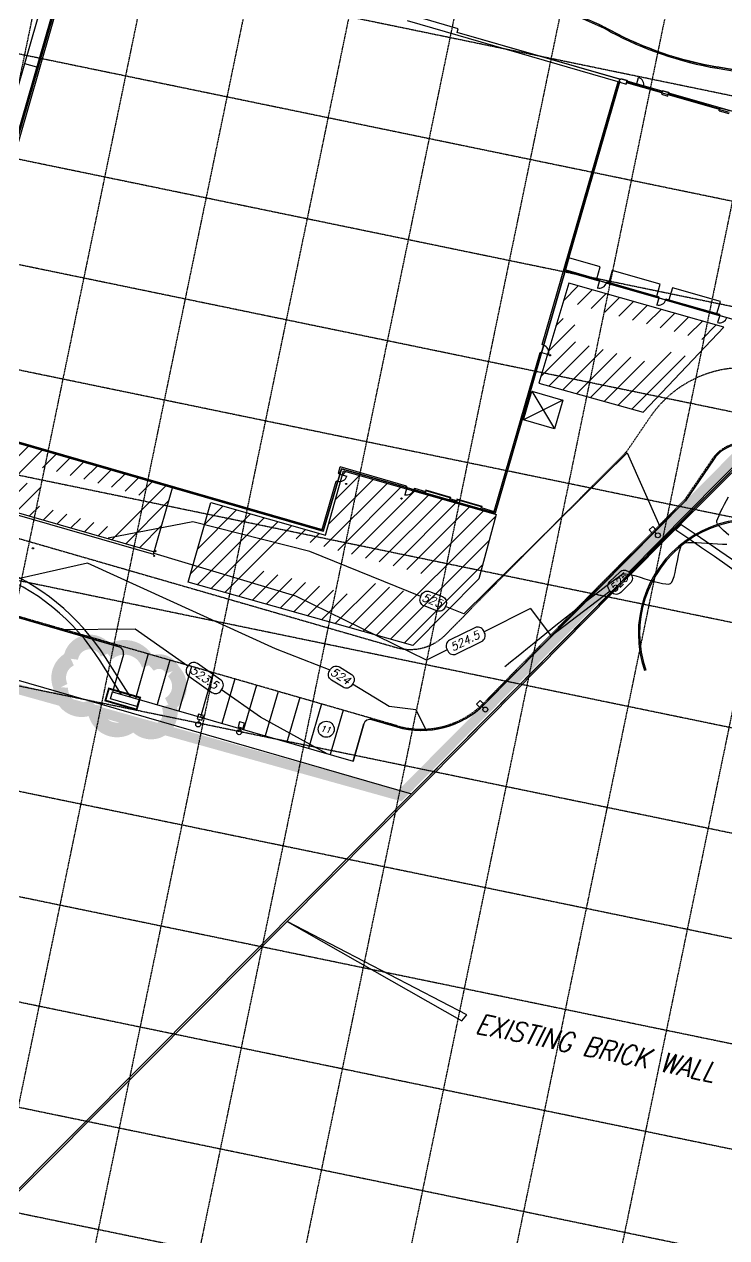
# Model space of a CAD drawing. Header units: inches. Extents: x 3071 to 5995, y 4947 to 7102.
# Drawn here: x 3716.1 to 3996.8, y 5678.2 to 6163.4 of the extents above; entities that cross this region are included whole.
import ezdxf
from ezdxf.enums import TextEntityAlignment as Align

# ---------------------------------------------------------------- set-up
doc = ezdxf.new("R2010")
doc.units = ezdxf.units.IN
doc.header["$MEASUREMENT"] = 0
doc.linetypes.add('HIDDEN', pattern=[0.375, 0.25, -0.125])
for name, color, linetype in [('A-WALL', 77, 'Continuous'), ('BASE', 7, 'Continuous'), ('BLDG-BOC', 4, 'Continuous'), ('BOC', 4, 'Continuous'), ('COUNT', 11, 'Continuous'), ('DUMPSTER', 7, 'Continuous'), ('EC', 3, 'Continuous'), ('EX-BOC', 41, 'Continuous'), ('EX-BRICK-WALL', 232, 'Continuous'), ('EX-GUT', 41, 'Continuous'), ('EX-STORM', 150, 'Continuous'), ('FIRELANE', 5, 'HIDDEN'), ('GRID', 254, 'HIDDEN'), ('hatch-ol', 7, 'Continuous'), ('I-P', 3, 'Continuous'), ('INLET PROTECTION', 5, 'Continuous'), ('LIGHTS', 7, 'Continuous'), ('LIMITS OF DISTURBANCE', 1, 'HIDDEN'), ('LOADING-HAT', 253, 'Continuous'), ('LOADING-OUTLINE', 253, 'Continuous'), ('PC', 43, 'Continuous'), ('PSTM', 3, 'Continuous'), ('PSTM-INLET', 3, 'Continuous'), ('STRIPING', 11, 'Continuous')]:
    doc.layers.add(name, color=color, linetype=linetype)
doc.styles.add("L200'", font='ARIAL.TTF', dxfattribs={"height": 0.001969})
doc.styles.add('L60', font='SIMPLEX.shx', dxfattribs={"height": 2.4})
doc.styles.add('L80', font='simplex.shx', dxfattribs={"oblique": 15, "height": 4})

msp = doc.modelspace()

# ---------------------------------------------------------------- linework, layer by layer
at = {"layer": 'A-WALL', "color": 7}
for p, q in [((3666.58, 5975.53), (3737.86, 6222.4)), ((3737.72, 6203.89), (3673.22, 5980.52)), ((3738.06, 6203.27), (3673.7, 5980.38)), ((3738.47, 6202.52), (3674.45, 5980.79)), ((3889.45, 6161.64), (3869.92, 6167.28)), ((3889.45, 6161.64), (3869.92, 6167.28)), ((3726.71, 6165.78), (3673.08, 5980.03)), ((3953.48, 6140.44), (3869.2, 6164.78)), ((3889.04, 6160.2), (3889.45, 6161.64)), ((3889.04, 6160.2), (3889.45, 6161.64)), ((3954.37, 6141.33), (3889.04, 6160.2)), ((3954.07, 6141.42), (3889.04, 6160.2)), ((3721.07, 6146.24), (3716.27, 6147.63)), ((3923.13, 6035.34), (3953.48, 6140.44)), ((3931.97, 6064.88), (3954.07, 6141.42)), ((3931.97, 6064.88), (3954.07, 6141.42)), ((3932.39, 6065.23), (3954.23, 6140.85)), ((3954.07, 6141.42), (3954.45, 6141.31)), ((3954.14, 6140.25), (3956.62, 6139.53)), ((3954.54, 6141.63), (3954.45, 6141.31)), ((3954.45, 6141.31), (3954.54, 6141.63)), ((3954.45, 6141.31), (3954.54, 6141.63)), ((3954.45, 6141.31), (3954.54, 6141.63)), ((3954.45, 6141.31), (3954.45, 6141.31)), ((3954.45, 6141.31), (3954.45, 6141.31)), ((3957.02, 6140.91), (3954.54, 6141.63)), ((3954.54, 6141.63), (3957.02, 6140.91)), ((3954.54, 6141.63), (3957.02, 6140.91)), ((3956.62, 6139.53), (3957.02, 6140.91)), ((3956.78, 6140.07), (3956.87, 6140.39)), ((3956.78, 6140.07), (3956.87, 6140.39)), ((3956.94, 6140.03), (3956.78, 6140.07)), ((3970.87, 6136), (3956.78, 6140.07)), ((3957.02, 6140.91), (3956.86, 6140.36)), ((3956.86, 6140.36), (3970.95, 6136.29)), ((3956.87, 6140.39), (3957.03, 6140.35)), ((3956.87, 6140.39), (3970.96, 6136.32)), ((3957.02, 6140.91), (3956.93, 6140.59)), ((3957.03, 6140.35), (3956.94, 6140.03)), ((3956.99, 6140.19), (3970.76, 6136.21)), ((3971.07, 6136.68), (3957.08, 6140.72)), ((3960.79, 6139.27), (3961.63, 6142.15)), ((3971.11, 6136.84), (3970.71, 6135.46)), ((3970.71, 6136.05), (3970.8, 6136.37)), ((3970.87, 6136), (3970.71, 6136.05)), ((3970.71, 6135.46), (3973.28, 6134.72)), ((3970.8, 6136.37), (3970.96, 6136.32)), ((3970.96, 6136.32), (3970.87, 6136)), ((3970.96, 6136.32), (3970.87, 6136)), ((3970.88, 6136.04), (3973.44, 6135.3)), ((3970.95, 6136.29), (3971.11, 6136.84)), ((3973.67, 6136.1), (3971.11, 6136.84)), ((3971.11, 6136.84), (3973.67, 6136.1)), ((3973.28, 6134.72), (3973.58, 6135.78)), ((3973.43, 6135.26), (3973.52, 6135.58)), ((3973.43, 6135.26), (3973.52, 6135.58)), ((3973.59, 6135.22), (3973.43, 6135.26)), ((3993.93, 6129.35), (3973.43, 6135.26)), ((3973.67, 6136.1), (3973.52, 6135.55)), ((3973.52, 6135.58), (3973.68, 6135.54)), ((3973.52, 6135.58), (3994.02, 6129.67)), ((3973.52, 6135.55), (3994.01, 6129.64)), ((3973.58, 6135.78), (3973.67, 6136.1)), ((3973.68, 6135.54), (3973.59, 6135.22)), ((4140.26, 6087.83), (3973.63, 6135.94)), ((3973.64, 6135.38), (3993.81, 6129.55)), ((3993.77, 6128.81), (3994.12, 6130.03)), ((3993.77, 6129.39), (3993.86, 6129.71)), ((3993.93, 6129.35), (3993.77, 6129.39)), ((3993.77, 6128.81), (3997.62, 6127.7)), ((3993.86, 6129.71), (3994.02, 6129.67)), ((3994.02, 6129.67), (3993.93, 6129.35)), ((3994.02, 6129.67), (3993.93, 6129.35)), ((3993.94, 6129.39), (3997.78, 6128.28)), ((3994.01, 6129.64), (3994.12, 6130.03)), ((3994.12, 6130.03), (3997.97, 6128.92)), ((3994.12, 6130.03), (3997.97, 6128.92)), ((3933.78, 6070.04), (3932.39, 6065.23)), ((3946.27, 6066.43), (3933.78, 6070.04)), ((3932.47, 6065.21), (3945.84, 6061.35)), ((3932.47, 6065.21), (3944.88, 6061.63)), ((3944.88, 6061.63), (3946.27, 6066.43)), ((3951.07, 6065.04), (3949.69, 6060.24)), ((3970.29, 6059.49), (3951.07, 6065.04)), ((3904.29, 5967.92), (3932.27, 6064.79)), ((3923.71, 6035.17), (3932.27, 6064.79)), ((4125.38, 6009.03), (3931.97, 6064.88)), ((3932.27, 6064.79), (3931.97, 6064.88)), ((3932.35, 6064.77), (3945.72, 6060.91)), ((3945.97, 6060.92), (3945.14, 6058.04)), ((3945.72, 6060.91), (3945.84, 6061.35)), ((3945.83, 6061.31), (3945.74, 6060.99)), ((3945.9, 6060.94), (3945.74, 6060.99)), ((3945.99, 6061.26), (3945.83, 6061.31)), ((3945.99, 6061.26), (3945.9, 6060.94)), ((3948.88, 6060.43), (3948.78, 6060.11)), ((3949.04, 6060.38), (3948.88, 6060.43)), ((3948.92, 6059.98), (3949.05, 6060.42)), ((3949.04, 6060.38), (3948.94, 6060.06)), ((3949.05, 6060.42), (3969.54, 6054.51)), ((3949.69, 6060.24), (3968.9, 6054.69)), ((3948.94, 6060.06), (3948.78, 6060.11)), ((3948.92, 6059.98), (3969.42, 6054.07)), ((3968.9, 6054.69), (3970.29, 6059.49)), ((3975.09, 6058.11), (3973.71, 6053.3)), ((3994.31, 6052.56), (3975.09, 6058.11)), ((3969.67, 6054.08), (3968.84, 6051.2)), ((3969.42, 6054.07), (3969.54, 6054.51)), ((3969.53, 6054.47), (3969.44, 6054.15)), ((3969.6, 6054.1), (3969.44, 6054.15)), ((3969.69, 6054.42), (3969.53, 6054.47)), ((3969.69, 6054.42), (3969.6, 6054.1)), ((3972.57, 6053.59), (3972.48, 6053.27)), ((3972.64, 6053.22), (3972.48, 6053.27)), ((3972.73, 6053.54), (3972.57, 6053.59)), ((3972.62, 6053.14), (3972.75, 6053.58)), ((3972.62, 6053.14), (3993.75, 6047.04)), ((3972.73, 6053.54), (3972.64, 6053.22)), ((3972.75, 6053.58), (3993.88, 6047.48)), ((3973.71, 6053.3), (3992.92, 6047.76)), ((3992.92, 6047.76), (3994.31, 6052.56)), ((3994.01, 6047.05), (3993.18, 6044.17)), ((3993.75, 6047.04), (3993.88, 6047.48)), ((3993.87, 6047.44), (3993.78, 6047.12)), ((3993.94, 6047.07), (3993.78, 6047.12)), ((3994.03, 6047.39), (3993.87, 6047.44)), ((3994.03, 6047.39), (3993.94, 6047.07)), ((3903.88, 5968.67), (3922.21, 6032.13)), ((3904.29, 5967.92), (3922.79, 6031.97)), ((3922.79, 6031.97), (3922.21, 6032.13)), ((3922.43, 6032.24), (3922.39, 6032.08)), ((3922.39, 6032.08), (3922.71, 6031.99)), ((3922.43, 6032.24), (3922.75, 6032.15)), ((3922.75, 6032.15), (3922.71, 6031.99)), ((3922.77, 6032.22), (3925.66, 6031.39)), ((3923.71, 6035.17), (3923.13, 6035.34)), ((3923.31, 6035.29), (3923.27, 6035.12)), ((3923.27, 6035.12), (3923.59, 6035.03)), ((3923.31, 6035.29), (3923.63, 6035.19)), ((3923.63, 6035.19), (3923.59, 6035.03)), ((3705.8, 5998.8), (3835.18, 5961.44)), ((3706.21, 5998.05), (3835.59, 5960.69)), ((3706.69, 5997.91), (3835.59, 5960.69)), ((3835.59, 5960.69), (3842.81, 5985.67)), ((3841.67, 5983.92), (3842.39, 5986.42)), ((3842.25, 5983.75), (3841.67, 5983.92)), ((3841.8, 5983.71), (3841.85, 5983.87)), ((3841.8, 5983.71), (3842.12, 5983.61)), ((3841.85, 5983.87), (3842.17, 5983.77)), ((3842.1, 5983.54), (3844.99, 5982.71)), ((3842.12, 5983.61), (3842.17, 5983.77)), ((3842.25, 5983.75), (3842.81, 5985.67)), ((3868.91, 5978.76), (3842.39, 5986.42)), ((3868.75, 5978.18), (3842.81, 5985.67)), ((3842.81, 5985.67), (3904.29, 5967.92)), ((3767.99, 5952.46), (3775.39, 5978.08)), ((3835.18, 5961.44), (3840.75, 5980.72)), ((3841.33, 5980.55), (3835.59, 5960.69)), ((3841.33, 5980.55), (3840.75, 5980.72)), ((3840.93, 5980.66), (3840.97, 5980.82)), ((3840.93, 5980.66), (3841.25, 5980.57)), ((3840.97, 5980.82), (3841.29, 5980.73)), ((3841.25, 5980.57), (3841.29, 5980.73)), ((3869, 5978.2), (3868.17, 5975.31)), ((3868.75, 5978.18), (3868.91, 5978.76)), ((3868.86, 5978.58), (3868.77, 5978.26)), ((3868.93, 5978.22), (3868.77, 5978.26)), ((3869.02, 5978.54), (3868.86, 5978.58)), ((3869.02, 5978.54), (3868.93, 5978.22)), ((3871.9, 5977.7), (3871.81, 5977.38)), ((3872.06, 5977.66), (3871.9, 5977.7)), ((3871.95, 5977.26), (3872.12, 5977.84)), ((3872.06, 5977.66), (3871.97, 5977.34)), ((3876.6, 5976.54), (3872.12, 5977.84)), ((3871.97, 5977.34), (3871.81, 5977.38)), ((3871.95, 5977.26), (3876.43, 5975.96)), ((3876.43, 5975.96), (3876.6, 5976.54)), ((3876.43, 5975.96), (3876.6, 5976.54)), ((3876.52, 5977.15), (3876.47, 5976.99)), ((3876.47, 5976.99), (3886.56, 5974.08)), ((3886.6, 5974.24), (3876.52, 5977.15)), ((3886.04, 5973.19), (3886.21, 5973.77)), ((3886.04, 5973.19), (3888.92, 5972.36)), ((3886.21, 5973.77), (3889.09, 5972.94)), ((3886.56, 5974.08), (3886.6, 5974.24)), ((3888.92, 5972.36), (3889.09, 5972.94)), ((3889.01, 5973.55), (3888.96, 5973.39)), ((3888.96, 5973.39), (3899.05, 5970.47)), ((3899.09, 5970.63), (3889.01, 5973.55)), ((3697.58, 5971.75), (3767.71, 5951.5)), ((3698.81, 5972.43), (3767.99, 5952.46)), ((3898.53, 5969.58), (3898.7, 5970.16)), ((3898.53, 5969.58), (3904.29, 5967.92)), ((3898.7, 5970.16), (3903.88, 5968.67)), ((3899.05, 5970.47), (3899.09, 5970.63)), ((3767.71, 5951.5), (3767.99, 5952.46))]:
    msp.add_line(p, q, dxfattribs=at)
for centre in [(3926.21, 6031.09), (3844.73, 5979.62), (3866.87, 5973.78), (3719.56, 5953.9), (3768, 5950.87), (3768.54, 5952.74)]:
    msp.add_circle(centre, 0.25, dxfattribs=at)
for centre, start, end in [((3960.72, 6139.29), 343.7065, 73.7065), ((3945.9, 6060.94), 253.894, 343.894), ((3969.6, 6054.1), 253.894, 343.894), ((3993.94, 6047.07), 253.894, 343.894), ((3922.75, 6032.15), 343.894, 73.894), ((3842.12, 5983.61), 253.894, 343.894), ((3868.93, 5978.22), 253.894, 343.894)]:
    msp.add_arc(centre, 3, start, end, dxfattribs=at)
at = {"layer": 'BLDG-BOC', "color": 7}
msp.add_line((3993, 6145.83), (4042.26, 6137.46), dxfattribs=at)
for centre, radius, start, end in [((3903.03, 6072.34), 100, 61.7987, 73.8867), ((4016.45, 6283.85), 140, 241.7987, 260.3578)]:
    msp.add_arc(centre, radius, start, end, dxfattribs=at)
at = {"layer": 'BOC', "color": 7}
for p, q in [((3991.48, 5989.27), (3980.35, 5972.93)), ((3753.99, 5914.52), (3596.73, 5959.93)), ((3755.7, 5911.42), (3751.4, 5896.53)), ((3751.4, 5896.53), (3847.47, 5868.79)), ((3851.77, 5883.68), (3847.47, 5868.79)), ((3854.87, 5885.39), (3864.96, 5882.47))]:
    msp.add_line(p, q, dxfattribs=at)
for centre, radius, start, end in [((4003.47, 5981.11), 14.5, 55.2052, 145.7434), ((11743.72, -1773.9), 10967.38, 135.061091, 135.65703), ((3753.3, 5912.12), 2.5, 343.894, 73.894), ((3874.81, 5916.58), 35.5, 253.894, 315.657), ((3854.18, 5882.99), 2.5, 73.894, 163.894)]:
    msp.add_arc(centre, radius, start, end, dxfattribs=at)
at = {"layer": 'COUNT', "color": 7}
msp.add_circle((3836.78, 5881.53), 3.2, dxfattribs=at)
at = {"layer": 'DUMPSTER', "color": 7}
for p, q in [((3915.59, 6005.25), (3918.92, 6016.78)), ((3918.92, 6016.78), (3928, 6001.67)), ((3918.92, 6016.78), (3931.33, 6013.2)), ((3931.33, 6013.2), (3915.59, 6005.25)), ((3931.33, 6013.2), (3928, 6001.67)), ((3928, 6001.67), (3915.59, 6005.25))]:
    msp.add_line(p, q, dxfattribs=at)
at = {"layer": 'EC', "color": 44, "ltscale": 0.5, "elevation": 524, "flags": 128}
for points in [[(3997.63, 5959.11), (3996.61, 5960.08), (3995.55, 5961.05), (3994.56, 5961.99), (3993.71, 5962.86), (3993.12, 5963.62), (3992.85, 5964.24), (3992.92, 5964.89), (3993.24, 5965.86), (3993.74, 5967.07), (3994.39, 5968.46), (3995.14, 5969.96), (3995.94, 5971.51), (3996.75, 5973.04), (3997.52, 5974.48)], [(3908.13, 5906.65), (3908.66, 5907.07), (3909.65, 5907.87), (3911.05, 5909), (3912.82, 5910.43), (3914.91, 5912.12), (3917.27, 5914.03), (3919.87, 5916.12), (3922.65, 5918.36), (3925.57, 5920.71), (3928.59, 5923.12), (3931.65, 5925.57), (3934.72, 5928.01), (3937.75, 5930.41), (3940.68, 5932.72), (3943.49, 5934.91), (3946.11, 5936.95), (3948.51, 5938.79), (3950.64, 5940.39), (3952.46, 5941.73), (3953.91, 5942.75), (3954.96, 5943.42), (3955.55, 5943.71), (3956.34, 5943.74), (3957.47, 5943.58), (3958.87, 5943.26), (3960.49, 5942.83), (3962.25, 5942.32), (3964.11, 5941.76), (3965.99, 5941.2), (3967.84, 5940.67), (3969.58, 5940.21), (3971.17, 5939.85), (3972.53, 5939.64), (3973.6, 5939.62), (3974.33, 5939.81), (3974.87, 5940.37), (3975.35, 5941.34), (3975.77, 5942.64), (3976.17, 5944.18), (3976.53, 5945.89), (3976.88, 5947.68), (3977.23, 5949.48), (3977.58, 5951.2), (3977.95, 5952.76), (3978.36, 5954.1), (3978.81, 5955.11), (3979.31, 5955.73), (3980.06, 5956.03), (3981.27, 5956.18), (3982.84, 5956.23), (3984.7, 5956.19), (3986.75, 5956.09), (3988.9, 5955.95), (3991.08, 5955.8), (3993.19, 5955.66), (3995.14, 5955.56), (3996.84, 5955.52)]]:
    msp.add_lwpolyline(points, dxfattribs=at)
at = {"layer": 'EX-BOC', "color": 7}
msp.add_arc((4007.34, 5919.84), 45.83, 52.4488, 198.9185, dxfattribs=at)
at = {"layer": 'EX-BRICK-WALL', "color": 7}
for p, q in [((3821.19, 5804.72), (3890.9, 5764.99)), ((3892.96, 5767.41), (3821.19, 5804.72)), ((3890.9, 5764.99), (3892.96, 5767.41))]:
    msp.add_line(p, q, dxfattribs=at)
for points in [[(3891.7, 5876.74), (3970.04, 5956.2), (4005.47, 5991.67, -0.008408), (4038.76, 5969.25, -0.015517), (4056.2, 5956.24, -0.000501), (4096.48, 5924.16, -0.005739), (4099.96, 5921.31, -0.00319), (4120.7, 5903.74, -0.00311), (4141.75, 5885.44, -0.005938), (4168.04, 5861.73, -0.006985), (4189.87, 5841, -0.007353), (4210.09, 5820.67, -0.007432), (4229.49, 5799.97, -0.003511), (4249.86, 5777.26, -0.004068), (4267.14, 5757.4, -0.006358), (4285.53, 5735.34, 0.008472), (4299.4, 5718.85, 0.003449), (4317.68, 5698.14, 0.004701), (4331.33, 5683.17, 0.000381), (4348.77, 5664.44, 0.000668)], [(3892.2, 5876.25), (3970.53, 5955.71), (4005.56, 5990.77, -0.008289), (4038.36, 5968.67, -0.015517), (4055.76, 5955.7, -0.000501), (4096.04, 5923.61, -0.005739), (4099.51, 5920.78, -0.00319), (4120.24, 5903.2, -0.00311), (4141.28, 5884.91, -0.005938), (4167.57, 5861.21, -0.006985), (4189.38, 5840.5, -0.007353), (4209.59, 5820.18, -0.007432), (4228.97, 5799.5, -0.003511), (4249.33, 5776.79, -0.004068), (4266.6, 5756.94, -0.006358), (4284.98, 5734.9, 0.008472), (4298.87, 5718.39, 0.003449), (4317.16, 5697.68, 0.004701), (4330.82, 5682.7, 0.000381), (4348.26, 5663.96, 0.000668)]]:
    msp.add_lwpolyline(points, format="xyb", dxfattribs=at)
for points in [[(3891.7, 5876.74), (3765.67, 5749.78), (3704.3, 5688.36)], [(3892.2, 5876.25), (3766.17, 5749.29), (3704.7, 5687.77)]]:
    msp.add_lwpolyline(points, dxfattribs=at)
at = {"layer": 'EX-GUT', "color": 7}
msp.add_arc((4007.34, 5919.84), 45.33, 52.4545, 198.9185, dxfattribs=at)
at = {"layer": 'EX-STORM', "color": 5}
msp.add_line((3978.63, 5963.4), (3976.48, 5961.23), dxfattribs=at)
for points in [[(3978.63, 5963.4, -0.043368), (4133.73, 5839.21, -0.079913), (4416.71, 5466.52, -0.030835), (4466.1, 5358.32, -0.030835)], [(3976.48, 5961.23, -0.043495), (4131.66, 5837.04, -0.079913), (4414.06, 5465.11, -0.030495), (4462.83, 5358.47, -0.030495)]]:
    msp.add_lwpolyline(points, format="xyb", dxfattribs=at)
at = {"layer": 'FIRELANE', "color": 7}
for p, q in [((4042.35, 6137.95), (3993.08, 6146.32)), ((3956.75, 5992.46), (3966.27, 6006.44)), ((3991.07, 5989.56), (3980, 5973.29)), ((3669.57, 5970.64), (3864.78, 5914.24)), ((3865.07, 5882.93), (3596.87, 5960.41))]:
    msp.add_line(p, q, dxfattribs=at)
for centre, radius, start, end in [((3903.03, 6072.34), 100.5, 61.7987, 73.8867), ((4016.45, 6283.85), 139.5, 241.7987, 260.3578), ((4003.47, 5981.11), 45, 55.2052, 145.7434), ((11743.72, -1773.9), 10997.88, 135.075957, 135.610539), ((4003.47, 5981.11), 15, 55.2052, 145.7434), ((11743.72, -1773.9), 10967.88, 135.061091, 135.657208), ((3870.33, 5933.46), 20, 253.8859, 315.6105), ((3874.79, 5916.56), 35, 253.8861, 315.6572)]:
    msp.add_arc(centre, radius, start, end, dxfattribs=at)
at = {"layer": 'GRID', "color": 253, "linetype": 'HIDDEN'}
for p, q in [((3883.14, 6959.53), (3590.95, 5545.07)), ((3923.53, 6951.18), (3631.35, 5536.72)), ((3963.99, 6942.43), (3671.88, 5528.35)), ((4004.38, 6934.08), (3712.28, 5520)), ((4044.78, 6925.74), (3752.68, 5511.66)), ((4085.18, 6917.39), (3793.07, 5503.31)), ((4125.57, 6909.05), (3833.47, 5494.97)), ((4165.97, 6900.7), (3873.87, 5486.62)), ((4206.37, 6892.36), (3914.26, 5478.28)), ((3280.27, 6283.36), (5784.89, 5765.99)), ((3271.93, 6242.97), (5776.55, 5725.59)), ((3263.58, 6202.57), (5768.2, 5685.19)), ((3255.24, 6162.17), (5759.86, 5644.79)), ((3246.89, 6121.77), (5751.51, 5604.4)), ((3238.55, 6081.38), (5743.17, 5564)), ((3230.2, 6040.98), (5734.82, 5523.6)), ((3221.86, 6000.58), (5726.48, 5483.21)), ((3213.51, 5960.19), (5718.14, 5442.81)), ((3205.17, 5919.79), (5709.79, 5402.41)), ((3196.82, 5879.39), (5701.45, 5362.01)), ((3188.48, 5838.99), (5693.1, 5321.62)), ((3181, 5798.23), (5685.62, 5280.86))]:
    msp.add_line(p, q, dxfattribs=at)
at = {"layer": 'hatch-ol', "linetype": 'Continuous'}
for p, q in [((3932.27, 6064.79), (3904.29, 5967.92)), ((4125.09, 6009.12), (3932.27, 6064.79)), ((3835.59, 5960.69), (3704.93, 5998.42)), ((3980.35, 5972.93), (3991.48, 5989.27)), ((3842.81, 5985.67), (3835.59, 5960.69)), ((3904.29, 5967.92), (3842.81, 5985.67)), ((3899.9, 5891.47), (3980.35, 5972.93)), ((3596.73, 5959.93), (3753.99, 5914.52)), ((3755.7, 5911.42), (3751.4, 5896.53)), ((3751.4, 5896.53), (3847.47, 5868.79)), ((3847.47, 5868.79), (3851.77, 5883.68)), ((3864.96, 5882.47), (3854.87, 5885.39))]:
    msp.add_line(p, q, dxfattribs=at)
for points in [[(3759.32, 6620.85), (3746.15, 6555.52), (3716.11, 6400.23), (3700.35, 6325.2), (3691.91, 6284.2), (3689.83, 6275.27), (3688.31, 6266.77), (3674.16, 6207.94, -0.214843), (3508.69, 5995.08), (3535.52, 5952.62), (3870.9, 5855.78), (4005.47, 5991.67, -0.027652), (4056.2, 5956.24, -0.023154), (4168.04, 5861.73, -0.031991), (4294.4, 5725.59), (4358.75, 5653.77)], [(4570.27, 5807.21), (4424.3, 5967.02, -0.020748), (4418.98, 5973.33), (4399.93, 5999.52), (4399.93, 5999.51, 0.059339), (4354.65, 6049.83, 0.149176), (4278.81, 6081.45), (4257.06, 6084.11, -0.009278), (4249.73, 6085.15), (4154.92, 6100.35, -0.080749), (4095.67, 6120, 0.078412), (4042.35, 6137.95), (3993.08, 6146.32, -0.081157), (3950.52, 6160.91, 0.052793), (3930.92, 6168.89), (3760.61, 6218.09), (3709.67, 6228.89, 0.389071)]]:
    msp.add_lwpolyline(points, format="xyb", dxfattribs=at)
for centre, radius, start, end in [((4003.47, 5981.11), 14.5, 55.2052, 145.7434), ((3753.3, 5912.12), 2.5, 343.894, 73.894), ((3874.81, 5916.59), 35.51, 253.898, 314.9667), ((3854.18, 5882.99), 2.5, 73.894, 163.894)]:
    msp.add_arc(centre, radius, start, end, dxfattribs=at)
at = {"layer": 'I-P', "color": 5, "lineweight": 5, "const_width": 0.75}
msp.add_lwpolyline([(3762.39, 5894.21), (3749.9, 5897.82), (3748.51, 5893.02), (3761, 5889.41), (3762.39, 5894.21), (3760.67, 5894.71)], dxfattribs=at)
at = {"layer": 'INLET PROTECTION', "color": 170, "ltscale": 100, "const_width": 5.87}
msp.add_lwpolyline([(3749.37, 5911.78, 0.520567), (3749.37, 5911.78, 0.765195), (3734.66, 5909.73, 0.417879), (3730.71, 5898.37, 0.6649), (3744.32, 5891.3, 0.744833), (3760.05, 5884.44, 0.975642), (3773.68, 5891.43, 0.520567), (3775.44, 5904.84, 0.520567), (3765.94, 5907.13, 0.540264), (3749.37, 5911.78)], format="xyb", close=True, dxfattribs=at)
at = {"layer": 'LIGHTS', "color": 7}
for p, q in [((3967.26, 5962.63), (3965.82, 5961.23)), ((3965.82, 5961.23), (3967.22, 5959.8)), ((3967.22, 5959.8), (3968.65, 5961.19)), ((3968.65, 5961.19), (3967.26, 5962.63)), ((3968.61, 5959.79), (3967.93, 5960.49)), ((3898.31, 5892.99), (3896.87, 5891.6)), ((3896.87, 5891.6), (3898.26, 5890.16)), ((3898.26, 5890.16), (3899.7, 5891.55)), ((3899.7, 5891.55), (3898.31, 5892.99)), ((3899.66, 5890.16), (3898.98, 5890.86)), ((3785.75, 5887.59), (3785.2, 5885.67)), ((3785.2, 5885.67), (3787.12, 5885.12)), ((3787.67, 5887.04), (3785.75, 5887.59)), ((3787.12, 5885.12), (3787.67, 5887.04)), ((3785.89, 5884.46), (3786.16, 5885.39)), ((3802.14, 5884.48), (3801.58, 5882.55)), ((3801.58, 5882.55), (3803.51, 5882)), ((3804.06, 5883.92), (3802.14, 5884.48)), ((3802.27, 5881.34), (3802.54, 5882.28)), ((3803.51, 5882), (3804.06, 5883.92))]:
    msp.add_line(p, q, dxfattribs=at)
for centre in [(3969.31, 5959.08), (3900.36, 5889.44), (3785.61, 5883.49), (3802, 5880.38)]:
    msp.add_circle(centre, 1, dxfattribs=at)
at = {"layer": 'LIMITS OF DISTURBANCE', "ltscale": 100, "const_width": 4}
msp.add_lwpolyline([(4389.99, 5623.71), (4331.23, 5687.58), (4295.1, 5728.58), (4267.17, 5761.61), (4218.29, 5815.77), (4191.2, 5843.47), (4152.27, 5879.88), (4110.46, 5915.75), (4051.03, 5963.29), (4006.76, 5994.68), (4004.33, 5994.25), (3866.22, 5854.96), (3539.79, 5946.19)], dxfattribs=at)
at = {"layer": 'LOADING-HAT', "color": 7}
for p, q in [((3931.58, 6052.9), (3937.5, 6058.82)), ((3937.13, 6051.38), (3943.01, 6057.26)), ((3942.65, 6049.83), (3948.52, 6055.7)), ((3948.17, 6048.28), (3954.03, 6054.14)), ((3953.7, 6046.73), (3959.54, 6052.57)), ((3959.22, 6045.18), (3965.05, 6051.01)), ((3928.58, 6042.83), (3931.52, 6045.77)), ((3964.74, 6043.63), (3970.56, 6049.45)), ((3970.26, 6042.09), (3976.07, 6047.89)), ((3975.79, 6040.54), (3981.58, 6046.33)), ((3925.59, 6032.77), (3936.1, 6043.28)), ((3981.31, 6038.99), (3987.09, 6044.77)), ((3986.83, 6037.44), (3992.59, 6043.2)), ((3922.6, 6022.71), (3936.36, 6036.47)), ((3925.74, 6018.77), (3941.89, 6034.92)), ((3931.28, 6017.25), (3947.41, 6033.38)), ((3936.83, 6015.72), (3952.94, 6031.83)), ((3953.47, 6011.15), (3974.59, 6032.27)), ((3942.38, 6014.2), (3958.46, 6030.28)), ((3947.92, 6012.68), (3963.99, 6028.74)), ((3959.02, 6009.63), (3980.19, 6030.8)), ((3699.51, 5976.39), (3717.82, 5994.7)), ((3701.77, 5971.58), (3723.3, 5993.12)), ((3723.4, 5986.14), (3728.79, 5991.53)), ((3728.98, 5984.65), (3734.28, 5989.95)), ((3734.47, 5983.07), (3739.76, 5988.36)), ((3739.95, 5981.48), (3745.25, 5986.78)), ((3745.44, 5979.9), (3750.74, 5985.19)), ((3750.93, 5978.31), (3756.22, 5983.61)), ((3840.45, 5973.38), (3850.08, 5983)), ((3843.21, 5983.21), (3844.57, 5984.57)), ((3707.25, 5969.99), (3717.24, 5979.98)), ((3712.74, 5968.41), (3722.71, 5978.38)), ((3751.15, 5957.32), (3772.68, 5978.86)), ((3756.41, 5976.73), (3761.71, 5982.03)), ((3761.92, 5975.16), (3767.2, 5980.44)), ((3835.84, 5954.63), (3861.08, 5979.87)), ((3837.69, 5963.55), (3855.58, 5981.44)), ((3841.37, 5953.09), (3866.58, 5978.3)), ((3756.63, 5955.74), (3773.93, 5973.03)), ((3846.91, 5951.55), (3872.08, 5976.73)), ((3852.44, 5950.01), (3877.59, 5975.16)), ((3857.97, 5948.48), (3883.09, 5973.59)), ((3718.23, 5966.83), (3722.13, 5970.73)), ((3723.68, 5965.2), (3727.58, 5969.11)), ((3785.43, 5953.71), (3800.95, 5969.24)), ((3788.22, 5963.58), (3795.45, 5970.81)), ((3863.51, 5946.94), (3888.59, 5972.02)), ((3869.04, 5945.4), (3894.09, 5970.45)), ((3874.58, 5943.86), (3899.59, 5968.88)), ((3729.2, 5963.66), (3733.04, 5967.5)), ((3734.69, 5962.07), (3738.5, 5965.88)), ((3740.17, 5960.49), (3743.95, 5964.27)), ((3762.12, 5954.15), (3771.06, 5963.09)), ((3782.63, 5943.84), (3806.45, 5967.67)), ((3785.22, 5939.36), (3811.95, 5966.1)), ((3790.73, 5937.8), (3817.46, 5964.53)), ((3856.92, 5919.14), (3904.54, 5966.76)), ((3745.66, 5958.9), (3749.41, 5962.65)), ((3796.25, 5936.25), (3822.96, 5962.96)), ((3824.77, 5957.7), (3828.46, 5961.39)), ((3830.31, 5956.16), (3833.96, 5959.82)), ((3862.44, 5917.58), (3901.9, 5957.05)), ((3801.76, 5934.69), (3811.89, 5944.81)), ((3867.95, 5916.03), (3899.26, 5947.34)), ((3807.28, 5933.14), (3817.43, 5943.29)), ((3812.8, 5931.58), (3822.98, 5941.77)), ((3818.31, 5930.03), (3828.53, 5940.24)), ((3840.37, 5923.8), (3856.4, 5939.83)), ((3823.83, 5928.47), (3834.08, 5938.72)), ((3829.34, 5926.92), (3839.62, 5937.2)), ((3834.86, 5925.36), (3845.17, 5935.67)), ((3845.89, 5922.25), (3862, 5938.36)), ((3851.4, 5920.69), (3867.6, 5936.89))]:
    msp.add_line(p, q, dxfattribs=at)
at = {"layer": 'LOADING-OUTLINE', "color": 7}
for p, q in [((3933.66, 6059.91), (3921.76, 6019.87)), ((3995.67, 6042.33), (3933.66, 6059.91)), ((3963.48, 6008.4), (3995.67, 6042.33)), ((3921.76, 6019.87), (3963.48, 6008.4)), ((3836.45, 5959.11), (3843.66, 5984.83)), ((3843.66, 5984.83), (3904.72, 5967.42)), ((3781.65, 5940.37), (3790.66, 5972.18)), ((3790.66, 5972.18), (3836.45, 5959.11)), ((3904.72, 5967.42), (3897.73, 5941.69)), ((3871.38, 5915.06), (3781.65, 5940.37)), ((3897.73, 5941.69), (3871.38, 5915.06))]:
    msp.add_line(p, q, dxfattribs=at)
at = {"layer": 'PC', "color": 44}
for p, q in [((4005.42, 5992.6), (3957.73, 5944.36)), ((3957.03, 5992.14), (3970.12, 5962.67)), ((3830.2, 5952.56), (3783.52, 5964.44)), ((3824.61, 5934.83), (3767.95, 5951.88)), ((3741.39, 5947.93), (3683.37, 5934.91)), ((3816.55, 5913.7), (3741.39, 5947.93)), ((3918.45, 5929.78), (3926.69, 5918.78)), ((3760.43, 5921.57), (3730.67, 5921.25)), ((3781.5, 5906.76), (3760.43, 5921.57)), ((3810.44, 5886.42), (3794.93, 5897.32)), ((3837.19, 5871.76), (3810.44, 5886.42))]:
    msp.add_line(p, q, dxfattribs=at)
for points in [[(3957.03, 5992.14), (3891.79, 5927.7)], [(3783.52, 5964.44), (3749.61, 5958.02)], [(3874.56, 5934.66), (3830.2, 5952.56)], [(3885.13, 5913.27), (3876.84, 5909.17), (3824.61, 5934.83)], [(3950.25, 5936.81), (3926.69, 5918.78)], [(3891.79, 5927.7), (3884.41, 5930.68)], [(3918.45, 5929.78), (3899.83, 5920.56)], [(3838.29, 5905.21), (3816.55, 5913.7)], [(3861.89, 5890.64), (3847.33, 5899.63)], [(3872.63, 5889.33), (3861.89, 5890.64)], [(3872.63, 5889.33), (3876.87, 5880.86)]]:
    msp.add_lwpolyline(points, dxfattribs=at)
for points in [[(3950.79, 5936.26), (3950.11, 5936.95, -0.414214), (3950.15, 5940.61), (3954.07, 5944.42, -0.414214), (3957.72, 5944.38), (3958.39, 5943.68, -0.414214), (3958.35, 5940.03), (3954.44, 5936.22, -0.414214)], [(3874.38, 5934.2), (3874.73, 5935.11, -0.414214), (3878.07, 5936.59), (3883.17, 5934.64, -0.414214), (3884.65, 5931.3), (3884.31, 5930.4, -0.414214), (3880.97, 5928.91), (3875.87, 5930.87, -0.414214)], [(3898.88, 5916.66, 0.414214), (3900.05, 5920.12), (3899.62, 5920.99, 0.414214), (3896.16, 5922.16), (3886.08, 5917.17, 0.414214), (3884.91, 5913.71), (3885.34, 5912.84, 0.414214), (3888.8, 5911.67)], [(3791.06, 5896.3, 0.414214), (3794.65, 5896.93), (3795.21, 5897.72, 0.414214), (3794.58, 5901.32), (3785.38, 5907.78, 0.414214), (3781.78, 5907.15), (3781.23, 5906.36, 0.414214), (3781.85, 5902.76)], [(3838.03, 5904.8), (3838.54, 5905.62, -0.414214), (3842.1, 5906.45), (3846.74, 5903.57, -0.414214), (3847.57, 5900.01), (3847.06, 5899.19, -0.414214), (3843.51, 5898.36), (3838.86, 5901.24, -0.414214)]]:
    msp.add_lwpolyline(points, format="xyb", close=True, dxfattribs=at)
at = {"layer": 'PSTM', "color": 140}
for points in [[(3754.88, 5895.53), (3746.45, 5908.87, 0.163429), (3702.63, 5944.55, -0.127299), (3650.88, 5980.92), (3615.22, 6022.83, -0.097603), (3603.65, 6043.5), (3594.4, 6071.84)], [(3758.49, 5894.48), (3748.56, 5910.2, 0.163429), (3703.51, 5946.89, -0.127299), (3652.78, 5982.54), (3617.13, 6024.45, -0.097603), (3606.03, 6044.28), (3596.33, 6073.99)]]:
    msp.add_lwpolyline(points, format="xyb", dxfattribs=at)
at = {"layer": 'PSTM-INLET', "color": 140}
msp.add_lwpolyline([(3750.57, 5893.65), (3751.4, 5896.53), (3761.97, 5893.48), (3761.14, 5890.6)], close=True, dxfattribs=at)
at = {"layer": 'STRIPING', "color": 7}
for p, q in [((3765.66, 5911.67), (3760.53, 5893.89)), ((3774.31, 5909.17), (3769.17, 5891.4)), ((3774.31, 5909.17), (3769.17, 5891.4)), ((3782.95, 5906.68), (3777.82, 5888.9)), ((3791.6, 5904.18), (3786.47, 5886.4)), ((3800.25, 5901.68), (3795.11, 5883.91)), ((3808.89, 5899.19), (3803.76, 5881.41)), ((3817.54, 5896.69), (3812.41, 5878.91)), ((3826.19, 5894.19), (3821.05, 5876.42)), ((3834.83, 5891.69), (3829.7, 5873.92)), ((3843.48, 5889.2), (3838.35, 5871.42))]:
    msp.add_line(p, q, dxfattribs=at)

# ---------------------------------------------------------------- texts
at = {"layer": 'BASE', "color": 7, "style": "L200'"}
msp.add_text('Stabilization practices are expected to be used at all disturbed areas.', height=16.7287, rotation=348.3286, dxfattribs=at).set_placement((3194.28, 5669.54))
at = {"layer": 'COUNT', "color": 7, "style": 'L60', "oblique": 15}
msp.add_text('11', height=2.4, rotation=348.2726, dxfattribs=at).set_placement((3836.5, 5881.52), align=Align.MIDDLE)
at = {"layer": 'EX-BRICK-WALL', "color": 7, "style": 'L80', "oblique": 15, "width": 0.85}
msp.add_text('EXISTING BRICK WALL', height=8, rotation=348.2371, dxfattribs=at).set_placement((3895.91, 5760.2))
at = {"layer": 'PC', "color": 44, "style": 'L80', "oblique": 15}
for s, rotation, p in [('525', 44.2896, (3951.96, 5936.07)), ('525', 339.0066, (3874.7, 5933.05)), ('524.5', 26.36, (3887.38, 5912.67)), ('523.5', 324.9073, (3782.05, 5904.5)), ('524', 328.1644, (3838.13, 5903.61))]:
    msp.add_text(s, height=3.2, rotation=rotation, dxfattribs=at).set_placement(p)

doc.saveas('drawing.dxf')
